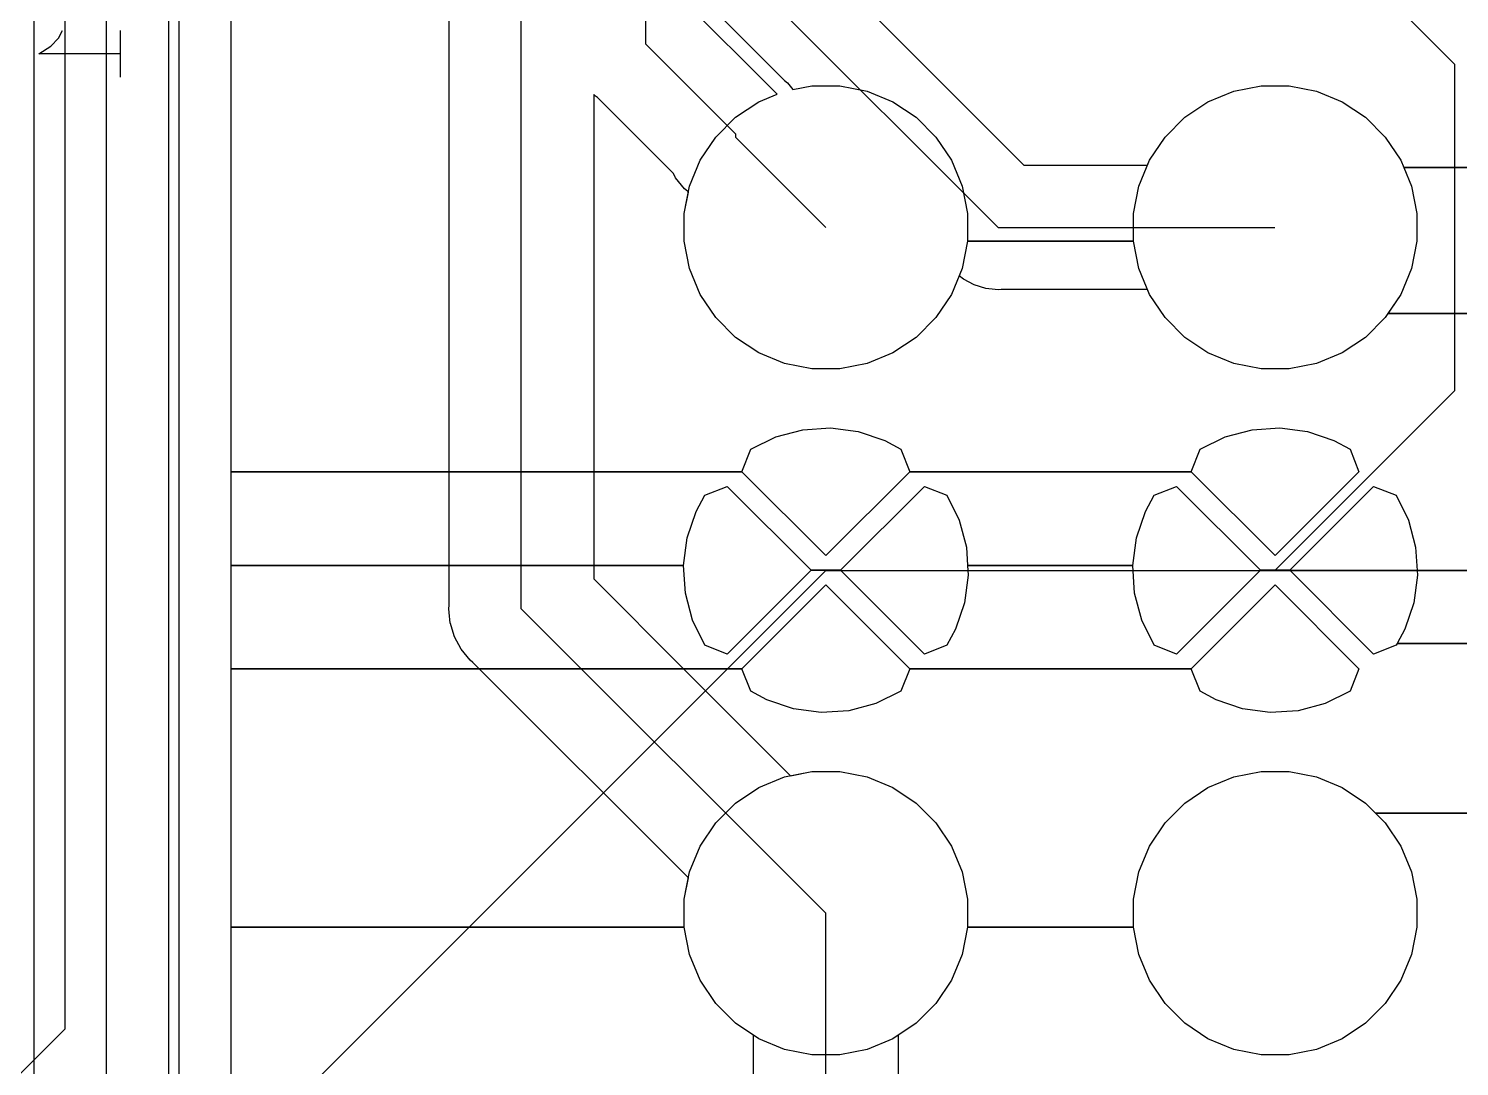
# Model space of a CAD drawing. Extents: x 169 to 33241, y 66 to 35500.
# Drawn here: x 14069 to 20966, y 13070 to 18074 of the extents above; entities that cross this region are included whole.
import ezdxf

# ---------------------------------------------------------------- set-up
doc = ezdxf.new("R2010")
doc.units = 0

msp = doc.modelspace()

# ---------------------------------------------------------------- linework, layer by layer
at = {"layer": 'Layer 1'}
for p, q in [((16444, 15276), (16444, 23100)), ((16096.5, 15293.5), (16096.5, 22888)), ((13985, 21873), (18742, 17116)), ((14096.5, 9805.2), (14096.5, 21899.4)), ((14444, 21916), (14444, 3200)), ((14793.4, 21772.2), (14793.4, 10222.3)), ((17677.4, 17758.2), (13934.8, 21500.8)), ((14244, 19750), (14244, 13250)), ((14744, 19750), (14744, 13000)), ((15044.2, 19735.3), (15044.2, 15937.7)), ((17044, 18000), (17044, 19555)), ((20944, 17902), (20077, 18769)), ((17393.4, 18144.3), (17713.5, 17824.2)), ((18154.3, 18127.5), (18866.5, 17415.4)), ((14176, 17990), (14213, 18028)), ((14213, 18028), (14232, 18065)), ((14513, 17840), (14513, 18065)), ((17479, 17565), (17044, 18000)), ((14119, 17953), (14176, 17990)), ((14513, 17953), (14119, 17953)), ((20944, 16329), (20944, 17902)), ((17713.5, 17824.2), (17726.8, 17813.3)), ((17726.8, 17813.3), (17753.3, 17781)), ((17753.3, 17781), (17845, 17799.2)), ((17845, 17799.2), (17979.5, 17799.2)), ((17979.5, 17799.2), (18111.5, 17773)), ((19878.4, 17773), (20010.3, 17799.2)), ((19878.4, 17773), (20010.3, 17799.2)), ((20010.3, 17799.2), (20144.9, 17799.2)), ((20010.3, 17799.2), (20144.9, 17799.2)), ((20144.9, 17799.2), (20276.9, 17773)), ((20144.9, 17799.2), (20276.9, 17773)), ((16797.4, 17752.4), (16793.4, 17757.3)), ((16793.4, 17757.3), (16793.4, 15937.7)), ((16810.7, 17741.5), (16797.4, 17752.4)), ((17177.3, 17374.9), (16810.7, 17741.5)), ((17588.7, 17721.5), (17677.4, 17758.2)), ((18111.5, 17773), (18235.8, 17721.5)), ((19754.1, 17721.5), (19878.4, 17773)), ((19754.1, 17721.5), (19878.4, 17773)), ((20276.9, 17773), (20401.2, 17721.5)), ((20276.9, 17773), (20401.2, 17721.5)), ((17476.8, 17646.7), (17588.7, 17721.5)), ((18235.8, 17721.5), (18347.7, 17646.7)), ((19642.2, 17646.7), (19754.1, 17721.5)), ((19642.2, 17646.7), (19754.1, 17721.5)), ((20401.2, 17721.5), (20513, 17646.7)), ((20401.2, 17721.5), (20513, 17646.7)), ((17381.7, 17551.6), (17476.8, 17646.7)), ((18347.7, 17646.7), (18442.8, 17551.6)), ((19547, 17551.6), (19642.2, 17646.7)), ((19547, 17551.6), (19642.2, 17646.7)), ((20513, 17646.7), (20608.2, 17551.6)), ((20513, 17646.7), (20608.2, 17551.6)), ((17306.9, 17439.7), (17381.7, 17551.6)), ((17479, 17549), (17479, 17565)), ((17912, 17116), (17479, 17549)), ((18442.8, 17551.6), (18517.6, 17439.7)), ((19472.3, 17439.7), (19547, 17551.6)), ((19472.3, 17439.7), (19547, 17551.6)), ((20608.2, 17551.6), (20682.9, 17439.7)), ((20608.2, 17551.6), (20682.9, 17439.7)), ((17255.4, 17315.4), (17306.9, 17439.7)), ((18517.6, 17439.7), (18569.1, 17315.4)), ((18866.5, 17415.4), (19462.2, 17415.4)), ((19420.8, 17315.4), (19472.3, 17439.7)), ((19462.2, 17415.4), (19472.3, 17439.7)), ((20682.9, 17439.7), (20697.6, 17404.4)), ((20682.9, 17439.7), (20697.6, 17404.4)), ((20697.6, 17404.4), (23466.4, 17404.4)), ((23466.4, 17404.4), (20697.6, 17404.4)), ((20697.6, 17404.4), (20734.4, 17315.4)), ((20697.6, 17404.4), (23466.4, 17404.4)), ((23466.4, 17404.4), (20697.6, 17404.4)), ((20697.6, 17404.4), (20734.4, 17315.4)), ((17188.1, 17354.7), (17177.3, 17374.9)), ((17231.6, 17301.6), (17188.1, 17354.7)), ((17229.2, 17183.4), (17255.4, 17315.4)), ((18569.1, 17315.4), (18595.3, 17183.4)), ((19394.5, 17183.4), (19420.8, 17315.4)), ((20734.4, 17315.4), (20760.7, 17183.4)), ((20734.4, 17315.4), (20760.7, 17183.4)), ((17229.2, 17183.4), (17249.6, 17286.1)), ((17244.9, 17290.7), (17231.6, 17301.6)), ((17249.6, 17286.1), (17244.9, 17290.7)), ((17229.2, 17048.9), (17229.2, 17183.4)), ((17229.2, 17048.9), (17229.2, 17183.4)), ((18595.3, 17183.4), (18595.3, 17048.9)), ((19394.5, 17048.9), (19394.5, 17183.4)), ((20760.7, 17183.4), (20760.7, 17048.9)), ((20760.7, 17183.4), (20760.7, 17048.9)), ((18742, 17116), (19465, 17116)), ((19465, 17116), (20077, 17116)), ((17255.4, 16916.9), (17229.2, 17048.9)), ((17255.4, 16916.9), (17229.2, 17048.9)), ((18595.3, 17048.9), (18569.1, 16916.9)), ((18595.3, 17048.9), (19394.5, 17048.9)), ((19394.5, 17048.9), (18595.3, 17048.9)), ((19420.8, 16916.9), (19394.5, 17048.9)), ((20760.7, 17048.9), (20734.4, 16916.9)), ((20760.7, 17048.9), (20734.4, 16916.9)), ((17306.9, 16792.6), (17255.4, 16916.9)), ((17306.9, 16792.6), (17255.4, 16916.9)), ((18569.1, 16916.9), (18517.6, 16792.6)), ((19472.3, 16792.6), (19420.8, 16916.9)), ((20734.4, 16916.9), (20682.9, 16792.6)), ((20734.4, 16916.9), (20682.9, 16792.6)), ((18555, 16883), (18517.6, 16792.6)), ((18575.5, 16866.2), (18555, 16883)), ((18627.5, 16838.4), (18575.5, 16866.2)), ((18683.9, 16821.3), (18627.5, 16838.4)), ((17381.7, 16680.7), (17306.9, 16792.6)), ((17381.7, 16680.7), (17306.9, 16792.6)), ((18517.6, 16792.6), (18442.8, 16680.7)), ((18517.6, 16792.6), (18442.8, 16680.7)), ((18727.9, 16816.9), (18683.9, 16821.3)), ((18742.6, 16815.5), (18727.9, 16816.9)), ((18757.3, 16816.9), (18742.6, 16815.5)), ((19462.2, 16816.9), (18757.3, 16816.9)), ((19472.3, 16792.6), (19462.2, 16816.9)), ((19547, 16680.7), (19472.3, 16792.6)), ((19547, 16680.7), (19472.3, 16792.6)), ((20682.9, 16792.6), (20608.2, 16680.7)), ((20682.9, 16792.6), (20621.1, 16700)), ((20621.1, 16700), (20608.2, 16680.7)), ((20621.1, 16700), (26983.1, 16700)), ((26983.1, 16700), (20621.1, 16700)), ((17476.8, 16585.6), (17381.7, 16680.7)), ((17476.8, 16585.6), (17381.7, 16680.7)), ((18442.8, 16680.7), (18347.7, 16585.6)), ((18442.8, 16680.7), (18347.7, 16585.6)), ((19642.2, 16585.6), (19547, 16680.7)), ((19642.2, 16585.6), (19547, 16680.7)), ((20608.2, 16680.7), (20513, 16585.6)), ((20608.2, 16680.7), (20513, 16585.6)), ((17588.7, 16510.8), (17476.8, 16585.6)), ((17588.7, 16510.8), (17476.8, 16585.6)), ((18347.7, 16585.6), (18235.8, 16510.8)), ((18347.7, 16585.6), (18235.8, 16510.8)), ((19754.1, 16510.8), (19642.2, 16585.6)), ((19754.1, 16510.8), (19642.2, 16585.6)), ((20513, 16585.6), (20401.2, 16510.8)), ((20513, 16585.6), (20401.2, 16510.8)), ((17713, 16459.3), (17588.7, 16510.8)), ((17713, 16459.3), (17588.7, 16510.8)), ((18235.8, 16510.8), (18111.5, 16459.3)), ((18235.8, 16510.8), (18111.5, 16459.3)), ((19878.4, 16459.3), (19754.1, 16510.8)), ((19878.4, 16459.3), (19754.1, 16510.8)), ((20401.2, 16510.8), (20276.9, 16459.3)), ((20401.2, 16510.8), (20276.9, 16459.3)), ((17845, 16433.1), (17713, 16459.3)), ((17845, 16433.1), (17713, 16459.3)), ((17979.5, 16433.1), (17845, 16433.1)), ((17979.5, 16433.1), (17845, 16433.1)), ((18111.5, 16459.3), (17979.5, 16433.1)), ((18111.5, 16459.3), (17979.5, 16433.1)), ((20010.3, 16433.1), (19878.4, 16459.3)), ((20010.3, 16433.1), (19878.4, 16459.3)), ((20144.9, 16433.1), (20010.3, 16433.1)), ((20144.9, 16433.1), (20010.3, 16433.1)), ((20276.9, 16459.3), (20144.9, 16433.1)), ((20276.9, 16459.3), (20144.9, 16433.1)), ((20077, 15462), (20944, 16329)), ((17671.1, 16105.2), (17801.1, 16139.9)), ((17671.1, 16105.2), (17801.1, 16139.9)), ((17801.1, 16139.9), (17935.3, 16148.6)), ((17801.1, 16139.9), (17935.3, 16148.6)), ((17935.3, 16148.6), (18068.7, 16130.9)), ((17935.3, 16148.6), (18068.7, 16130.9)), ((19836.4, 16105.2), (19966.4, 16139.9)), ((19836.4, 16105.2), (19966.4, 16139.9)), ((19966.4, 16139.9), (20100.7, 16148.6)), ((19966.4, 16139.9), (20100.7, 16148.6)), ((20100.7, 16148.6), (20234.1, 16130.9)), ((20100.7, 16148.6), (20234.1, 16130.9)), ((17550.3, 16045.8), (17671.1, 16105.2)), ((17550.3, 16045.8), (17671.1, 16105.2)), ((18068.7, 16130.9), (18196.1, 16087.5)), ((18068.7, 16130.9), (18196.1, 16087.5)), ((18196.1, 16087.5), (18274.2, 16045.8)), ((18196.1, 16087.5), (18274.2, 16045.8)), ((19715.7, 16045.8), (19836.4, 16105.2)), ((19715.7, 16045.8), (19836.4, 16105.2)), ((20234.1, 16130.9), (20361.5, 16087.5)), ((20234.1, 16130.9), (20361.5, 16087.5)), ((20361.5, 16087.5), (20439.5, 16045.8)), ((20361.5, 16087.5), (20439.5, 16045.8)), ((17507.9, 15937.7), (17550.3, 16045.8)), ((17507.9, 15937.7), (17550.3, 16045.8)), ((18274.2, 16045.8), (18316.6, 15937.7)), ((18274.2, 16045.8), (18316.6, 15937.7)), ((19673.2, 15937.7), (19715.7, 16045.8)), ((19673.2, 15937.7), (19715.7, 16045.8)), ((20439.5, 16045.8), (20482, 15937.7)), ((20439.5, 16045.8), (20482, 15937.7)), ((15044.2, 15937.7), (17507.9, 15937.7)), ((17507.9, 15937.7), (15044.2, 15937.7)), ((15044.2, 15937.7), (15044.2, 15485.7)), ((16793.4, 15937.7), (17507.9, 15937.7)), ((17507.9, 15937.7), (16793.4, 15937.7)), ((16793.4, 15937.7), (16793.4, 15485.7)), ((17912.3, 15533.3), (17507.9, 15937.7)), ((17912.3, 15533.3), (17507.9, 15937.7)), ((18316.6, 15937.7), (17912.3, 15533.3)), ((18316.6, 15937.7), (17912.3, 15533.3)), ((18316.6, 15937.7), (19673.2, 15937.7)), ((19673.2, 15937.7), (18316.6, 15937.7)), ((18316.6, 15937.7), (19673.2, 15937.7)), ((19673.2, 15937.7), (18316.6, 15937.7)), ((20077.6, 15533.3), (19673.2, 15937.7)), ((20077.6, 15533.3), (19673.2, 15937.7)), ((20482, 15937.7), (20077.6, 15533.3)), ((20482, 15937.7), (20077.6, 15533.3)), ((17329.1, 15824.5), (17437.2, 15867)), ((17329.1, 15824.5), (17437.2, 15867)), ((17437.2, 15867), (17841.6, 15462.6)), ((17437.2, 15867), (17841.6, 15462.6)), ((17983, 15462.6), (18387.3, 15867)), ((17983, 15462.6), (18387.3, 15867)), ((18387.3, 15867), (18495.5, 15824.5)), ((18387.3, 15867), (18495.5, 15824.5)), ((19494.4, 15824.5), (19602.5, 15867)), ((19494.4, 15824.5), (19602.5, 15867)), ((19602.5, 15867), (20006.9, 15462.6)), ((19602.5, 15867), (20006.9, 15462.6)), ((20148.3, 15462.6), (20552.7, 15867)), ((20148.3, 15462.6), (20552.7, 15867)), ((20552.7, 15867), (20660.8, 15824.5)), ((20552.7, 15867), (20660.8, 15824.5)), ((17287.3, 15746.4), (17329.1, 15824.5)), ((17287.3, 15746.4), (17329.1, 15824.5)), ((18495.5, 15824.5), (18554.9, 15703.8)), ((18495.5, 15824.5), (18554.9, 15703.8)), ((19452.7, 15746.4), (19494.4, 15824.5)), ((19452.7, 15746.4), (19494.4, 15824.5)), ((20660.8, 15824.5), (20720.2, 15703.8)), ((20660.8, 15824.5), (20720.2, 15703.8)), ((17244, 15619.1), (17287.3, 15746.4)), ((17244, 15619.1), (17287.3, 15746.4)), ((19409.3, 15619.1), (19452.7, 15746.4)), ((19409.3, 15619.1), (19452.7, 15746.4)), ((18554.9, 15703.8), (18589.6, 15573.8)), ((18554.9, 15703.8), (18589.6, 15573.8)), ((20720.2, 15703.8), (20754.9, 15573.8)), ((20720.2, 15703.8), (20754.9, 15573.8)), ((17226.3, 15485.7), (17244, 15619.1)), ((17226.3, 15485.7), (17244, 15619.1)), ((19391.6, 15485.7), (19409.3, 15619.1)), ((19391.6, 15485.7), (19409.3, 15619.1)), ((18589.6, 15573.8), (18595.3, 15485.7)), ((18589.6, 15573.8), (18595.3, 15485.7)), ((20754.9, 15573.8), (20763.6, 15439.5)), ((20754.9, 15573.8), (20763.6, 15439.5)), ((12747, 10297), (17912, 15462)), ((15044.2, 15485.7), (17226.3, 15485.7)), ((17226.3, 15485.7), (15044.2, 15485.7)), ((15044.2, 15485.7), (15044.2, 14987.5)), ((16793.4, 15485.7), (17226.3, 15485.7)), ((17226.3, 15485.7), (16793.4, 15485.7)), ((16793.4, 15485.7), (16793.4, 15420.7)), ((17235, 15351.4), (17226.3, 15485.7)), ((17235, 15351.4), (17226.3, 15485.7)), ((17841.6, 15462.6), (17437.2, 15058.2)), ((17841.6, 15462.6), (17437.2, 15058.2)), ((17841.6, 15462.6), (17983, 15462.6)), ((17983, 15462.6), (17841.6, 15462.6)), ((17841.6, 15462.6), (17983, 15462.6)), ((17983, 15462.6), (17841.6, 15462.6)), ((17912, 15462), (18524, 15462)), ((18387.3, 15058.2), (17983, 15462.6)), ((18387.3, 15058.2), (17983, 15462.6)), ((18524, 15462), (20077, 15462)), ((18595.3, 15485.7), (19391.6, 15485.7)), ((19391.6, 15485.7), (18595.3, 15485.7)), ((18595.3, 15485.7), (18598.2, 15439.5)), ((18595.3, 15485.7), (19391.6, 15485.7)), ((19391.6, 15485.7), (18595.3, 15485.7)), ((18595.3, 15485.7), (18598.2, 15439.5)), ((19400.3, 15351.4), (19391.6, 15485.7)), ((19400.3, 15351.4), (19391.6, 15485.7)), ((20006.9, 15462.6), (19602.5, 15058.2)), ((20006.9, 15462.6), (19602.5, 15058.2)), ((20006.9, 15462.6), (20148.3, 15462.6)), ((20148.3, 15462.6), (20006.9, 15462.6)), ((20006.9, 15462.6), (20148.3, 15462.6)), ((20148.3, 15462.6), (20006.9, 15462.6)), ((23007, 15462), (20077, 15462)), ((20077, 15462), (23385, 15462)), ((20552.7, 15058.2), (20148.3, 15462.6)), ((20552.7, 15058.2), (20148.3, 15462.6)), ((16793.4, 15420.7), (17226.5, 14987.5)), ((17507.9, 14987.5), (17912.3, 15391.9)), ((17507.9, 14987.5), (17912.3, 15391.9)), ((17912.3, 15391.9), (18316.6, 14987.5)), ((17912.3, 15391.9), (18316.6, 14987.5)), ((18598.2, 15439.5), (18580.6, 15306.1)), ((18598.2, 15439.5), (18580.6, 15306.1)), ((19673.2, 14987.5), (20077.6, 15391.9)), ((19673.2, 14987.5), (20077.6, 15391.9)), ((20077.6, 15391.9), (20482, 14987.5)), ((20077.6, 15391.9), (20482, 14987.5)), ((20763.6, 15439.5), (20745.9, 15306.1)), ((20763.6, 15439.5), (20745.9, 15306.1)), ((17269.7, 15221.4), (17235, 15351.4)), ((17269.7, 15221.4), (17235, 15351.4)), ((19435, 15221.4), (19400.3, 15351.4)), ((19435, 15221.4), (19400.3, 15351.4)), ((16094.8, 15276.4), (16096.5, 15293.5)), ((16096.5, 15259.3), (16094.8, 15276.4)), ((16101.6, 15208.1), (16096.5, 15259.3)), ((16096.5, 15259.3), (16096.5, 15259.3)), ((17912, 13809), (16444, 15276)), ((18580.6, 15306.1), (18537.2, 15178.8)), ((18580.6, 15306.1), (18537.2, 15178.8)), ((20745.9, 15306.1), (20702.6, 15178.8)), ((20745.9, 15306.1), (20702.6, 15178.8)), ((16102.3, 15205.6), (16101.6, 15208.1)), ((16110.4, 15178.8), (16102.3, 15205.6)), ((16121.5, 15142.4), (16110.4, 15178.8)), ((17329.1, 15100.7), (17269.7, 15221.4)), ((17329.1, 15100.7), (17269.7, 15221.4)), ((18537.2, 15178.8), (18495.5, 15100.7)), ((18537.2, 15178.8), (18495.5, 15100.7)), ((19494.4, 15100.7), (19435, 15221.4)), ((19494.4, 15100.7), (19435, 15221.4)), ((20702.6, 15178.8), (20665.5, 15109.4)), ((20702.6, 15178.8), (20665.5, 15109.4)), ((16153.8, 15081.9), (16121.5, 15142.4)), ((20665.5, 15109.4), (20660.8, 15100.7)), ((20665.5, 15109.4), (20660.8, 15100.7)), ((20665.5, 15109.4), (26985.1, 15109.4)), ((26985.1, 15109.4), (20665.5, 15109.4)), ((20665.5, 15109.4), (26985.1, 15109.4)), ((26985.1, 15109.4), (20665.5, 15109.4)), ((16197.4, 15028.8), (16153.8, 15081.9)), ((17437.2, 15058.2), (17329.1, 15100.7)), ((17437.2, 15058.2), (17329.1, 15100.7)), ((18495.5, 15100.7), (18387.3, 15058.2)), ((18495.5, 15100.7), (18387.3, 15058.2)), ((19602.5, 15058.2), (19494.4, 15100.7)), ((19602.5, 15058.2), (19494.4, 15100.7)), ((20660.8, 15100.7), (20552.7, 15058.2)), ((20660.8, 15100.7), (20552.7, 15058.2)), ((15044.2, 14987.5), (17507.9, 14987.5)), ((17507.9, 14987.5), (15044.2, 14987.5)), ((15044.2, 14987.5), (15044.2, 13741.8)), ((16210.7, 15017.9), (16197.4, 15028.8)), ((17249.6, 13979), (16210.7, 15017.9)), ((17226.5, 14987.5), (17507.9, 14987.5)), ((17507.9, 14987.5), (17226.5, 14987.5)), ((17226.5, 14987.5), (17742.4, 14471.7)), ((17550.3, 14879.4), (17507.9, 14987.5)), ((17550.3, 14879.4), (17507.9, 14987.5)), ((18316.6, 14987.5), (18274.2, 14879.4)), ((18316.6, 14987.5), (18274.2, 14879.4)), ((18316.6, 14987.5), (19673.2, 14987.5)), ((19673.2, 14987.5), (18316.6, 14987.5)), ((18316.6, 14987.5), (19673.2, 14987.5)), ((19673.2, 14987.5), (18316.6, 14987.5)), ((19715.7, 14879.4), (19673.2, 14987.5)), ((19715.7, 14879.4), (19673.2, 14987.5)), ((20482, 14987.5), (20439.5, 14879.4)), ((20482, 14987.5), (20439.5, 14879.4)), ((17628.4, 14837.7), (17550.3, 14879.4)), ((17628.4, 14837.7), (17550.3, 14879.4)), ((17755.8, 14794.3), (17628.4, 14837.7)), ((17755.8, 14794.3), (17628.4, 14837.7)), ((18274.2, 14879.4), (18153.4, 14820)), ((18274.2, 14879.4), (18153.4, 14820)), ((19793.8, 14837.7), (19715.7, 14879.4)), ((19793.8, 14837.7), (19715.7, 14879.4)), ((19921.1, 14794.3), (19793.8, 14837.7)), ((19921.1, 14794.3), (19793.8, 14837.7)), ((20439.5, 14879.4), (20318.8, 14820)), ((20439.5, 14879.4), (20318.8, 14820)), ((17889.2, 14776.6), (17755.8, 14794.3)), ((17889.2, 14776.6), (17755.8, 14794.3)), ((18023.4, 14785.3), (17889.2, 14776.6)), ((18023.4, 14785.3), (17889.2, 14776.6)), ((18153.4, 14820), (18023.4, 14785.3)), ((18153.4, 14820), (18023.4, 14785.3)), ((20054.5, 14776.6), (19921.1, 14794.3)), ((20054.5, 14776.6), (19921.1, 14794.3)), ((20188.8, 14785.3), (20054.5, 14776.6)), ((20188.8, 14785.3), (20054.5, 14776.6)), ((20318.8, 14820), (20188.8, 14785.3)), ((20318.8, 14820), (20188.8, 14785.3)), ((17713, 14465.9), (17845, 14492.1)), ((17742.4, 14471.7), (17845, 14492.1)), ((17845, 14492.1), (17979.5, 14492.1)), ((17845, 14492.1), (17979.5, 14492.1)), ((17979.5, 14492.1), (18111.5, 14465.9)), ((17979.5, 14492.1), (18111.5, 14465.9)), ((19878.4, 14465.9), (20010.3, 14492.1)), ((19878.4, 14465.9), (20010.3, 14492.1)), ((20010.3, 14492.1), (20144.9, 14492.1)), ((20010.3, 14492.1), (20144.9, 14492.1)), ((20144.9, 14492.1), (20276.9, 14465.9)), ((20144.9, 14492.1), (20276.9, 14465.9)), ((17476.8, 14339.6), (17588.7, 14414.4)), ((17588.7, 14414.4), (17713, 14465.9)), ((18111.5, 14465.9), (18235.8, 14414.4)), ((18111.5, 14465.9), (18235.8, 14414.4)), ((18235.8, 14414.4), (18347.7, 14339.6)), ((18235.8, 14414.4), (18347.7, 14339.6)), ((19642.2, 14339.6), (19754.1, 14414.4)), ((19642.2, 14339.6), (19754.1, 14414.4)), ((19754.1, 14414.4), (19878.4, 14465.9)), ((19754.1, 14414.4), (19878.4, 14465.9)), ((20276.9, 14465.9), (20401.2, 14414.4)), ((20276.9, 14465.9), (20401.2, 14414.4)), ((20401.2, 14414.4), (20513, 14339.6)), ((20401.2, 14414.4), (20513, 14339.6)), ((17381.7, 14244.5), (17476.8, 14339.6)), ((18347.7, 14339.6), (18442.8, 14244.5)), ((18347.7, 14339.6), (18442.8, 14244.5)), ((19547, 14244.5), (19642.2, 14339.6)), ((19547, 14244.5), (19642.2, 14339.6)), ((20513, 14339.6), (20562.1, 14290.6)), ((20513, 14339.6), (20562.1, 14290.6)), ((20562.1, 14290.6), (26985.1, 14290.6)), ((26985.1, 14290.6), (20562.1, 14290.6)), ((20562.1, 14290.6), (20608.2, 14244.5)), ((20562.1, 14290.6), (26985.1, 14290.6)), ((26985.1, 14290.6), (20562.1, 14290.6)), ((20562.1, 14290.6), (20608.2, 14244.5)), ((17306.9, 14132.6), (17381.7, 14244.5)), ((18442.8, 14244.5), (18517.6, 14132.6)), ((18442.8, 14244.5), (18517.6, 14132.6)), ((19472.3, 14132.6), (19547, 14244.5)), ((19472.3, 14132.6), (19547, 14244.5)), ((20608.2, 14244.5), (20682.9, 14132.6)), ((20608.2, 14244.5), (20682.9, 14132.6)), ((17255.4, 14008.3), (17306.9, 14132.6)), ((18517.6, 14132.6), (18569.1, 14008.3)), ((18517.6, 14132.6), (18569.1, 14008.3)), ((19420.8, 14008.3), (19472.3, 14132.6)), ((19420.8, 14008.3), (19472.3, 14132.6)), ((20682.9, 14132.6), (20734.4, 14008.3)), ((20682.9, 14132.6), (20734.4, 14008.3)), ((17229.2, 13876.3), (17255.4, 14008.3)), ((18569.1, 14008.3), (18595.3, 13876.3)), ((18569.1, 14008.3), (18595.3, 13876.3)), ((19394.5, 13876.3), (19420.8, 14008.3)), ((19394.5, 13876.3), (19420.8, 14008.3)), ((20734.4, 14008.3), (20760.7, 13876.3)), ((20734.4, 14008.3), (20760.7, 13876.3)), ((17229.2, 13876.3), (17249.6, 13979)), ((17229.2, 13741.8), (17229.2, 13876.3)), ((17229.2, 13741.8), (17229.2, 13876.3)), ((18595.3, 13876.3), (18595.3, 13741.8)), ((18595.3, 13876.3), (18595.3, 13741.8)), ((19394.5, 13741.8), (19394.5, 13876.3)), ((19394.5, 13741.8), (19394.5, 13876.3)), ((20760.7, 13876.3), (20760.7, 13741.8)), ((20760.7, 13876.3), (20760.7, 13741.8)), ((17912, 12155), (17912, 13809)), ((15044.2, 13741.8), (17229.2, 13741.8)), ((17229.2, 13741.8), (15044.2, 13741.8)), ((15044.2, 13741.8), (15044.2, 13014.7)), ((17255.4, 13609.8), (17229.2, 13741.8)), ((17255.4, 13609.8), (17229.2, 13741.8)), ((18595.3, 13741.8), (18569.1, 13609.8)), ((18595.3, 13741.8), (18569.1, 13609.8)), ((18595.3, 13741.8), (19394.5, 13741.8)), ((19394.5, 13741.8), (18595.3, 13741.8)), ((18595.3, 13741.8), (19394.5, 13741.8)), ((19394.5, 13741.8), (18595.3, 13741.8)), ((19420.8, 13609.8), (19394.5, 13741.8)), ((19420.8, 13609.8), (19394.5, 13741.8)), ((20760.7, 13741.8), (20734.4, 13609.8)), ((20760.7, 13741.8), (20734.4, 13609.8)), ((17306.9, 13485.5), (17255.4, 13609.8)), ((17306.9, 13485.5), (17255.4, 13609.8)), ((18569.1, 13609.8), (18517.6, 13485.5)), ((18569.1, 13609.8), (18517.6, 13485.5)), ((19472.3, 13485.5), (19420.8, 13609.8)), ((19472.3, 13485.5), (19420.8, 13609.8)), ((20734.4, 13609.8), (20682.9, 13485.5)), ((20734.4, 13609.8), (20682.9, 13485.5)), ((17381.7, 13373.6), (17306.9, 13485.5)), ((17381.7, 13373.6), (17306.9, 13485.5)), ((18517.6, 13485.5), (18442.8, 13373.6)), ((18517.6, 13485.5), (18442.8, 13373.6)), ((19547, 13373.6), (19472.3, 13485.5)), ((19547, 13373.6), (19472.3, 13485.5)), ((20682.9, 13485.5), (20608.2, 13373.6)), ((20682.9, 13485.5), (20608.2, 13373.6)), ((17476.8, 13278.5), (17381.7, 13373.6)), ((17476.8, 13278.5), (17381.7, 13373.6)), ((18442.8, 13373.6), (18347.7, 13278.5)), ((18442.8, 13373.6), (18347.7, 13278.5)), ((19642.2, 13278.5), (19547, 13373.6)), ((19642.2, 13278.5), (19547, 13373.6)), ((20608.2, 13373.6), (20513, 13278.5)), ((20608.2, 13373.6), (20513, 13278.5)), ((14244, 13250), (10494, 9500)), ((17563.8, 13220.3), (17476.8, 13278.5)), ((17588.7, 13203.7), (17476.8, 13278.5)), ((18347.7, 13278.5), (18235.8, 13203.7)), ((18347.7, 13278.5), (18260.7, 13220.3)), ((19754.1, 13203.7), (19642.2, 13278.5)), ((19754.1, 13203.7), (19642.2, 13278.5)), ((20513, 13278.5), (20401.2, 13203.7)), ((20513, 13278.5), (20401.2, 13203.7)), ((17563.8, 12839.8), (17563.8, 13220.3)), ((17713, 13152.2), (17588.7, 13203.7)), ((18235.8, 13203.7), (18111.5, 13152.2)), ((18260.7, 13220.3), (18260.7, 12839.8)), ((19878.4, 13152.2), (19754.1, 13203.7)), ((19878.4, 13152.2), (19754.1, 13203.7)), ((20401.2, 13203.7), (20276.9, 13152.2)), ((20401.2, 13203.7), (20276.9, 13152.2)), ((17845, 13126), (17713, 13152.2)), ((17979.5, 13126), (17845, 13126)), ((18111.5, 13152.2), (17979.5, 13126)), ((20010.3, 13126), (19878.4, 13152.2)), ((20010.3, 13126), (19878.4, 13152.2)), ((20144.9, 13126), (20010.3, 13126)), ((20144.9, 13126), (20010.3, 13126)), ((20276.9, 13152.2), (20144.9, 13126)), ((20276.9, 13152.2), (20144.9, 13126))]:
    msp.add_line(p, q, dxfattribs=at)

doc.saveas('drawing.dxf')
